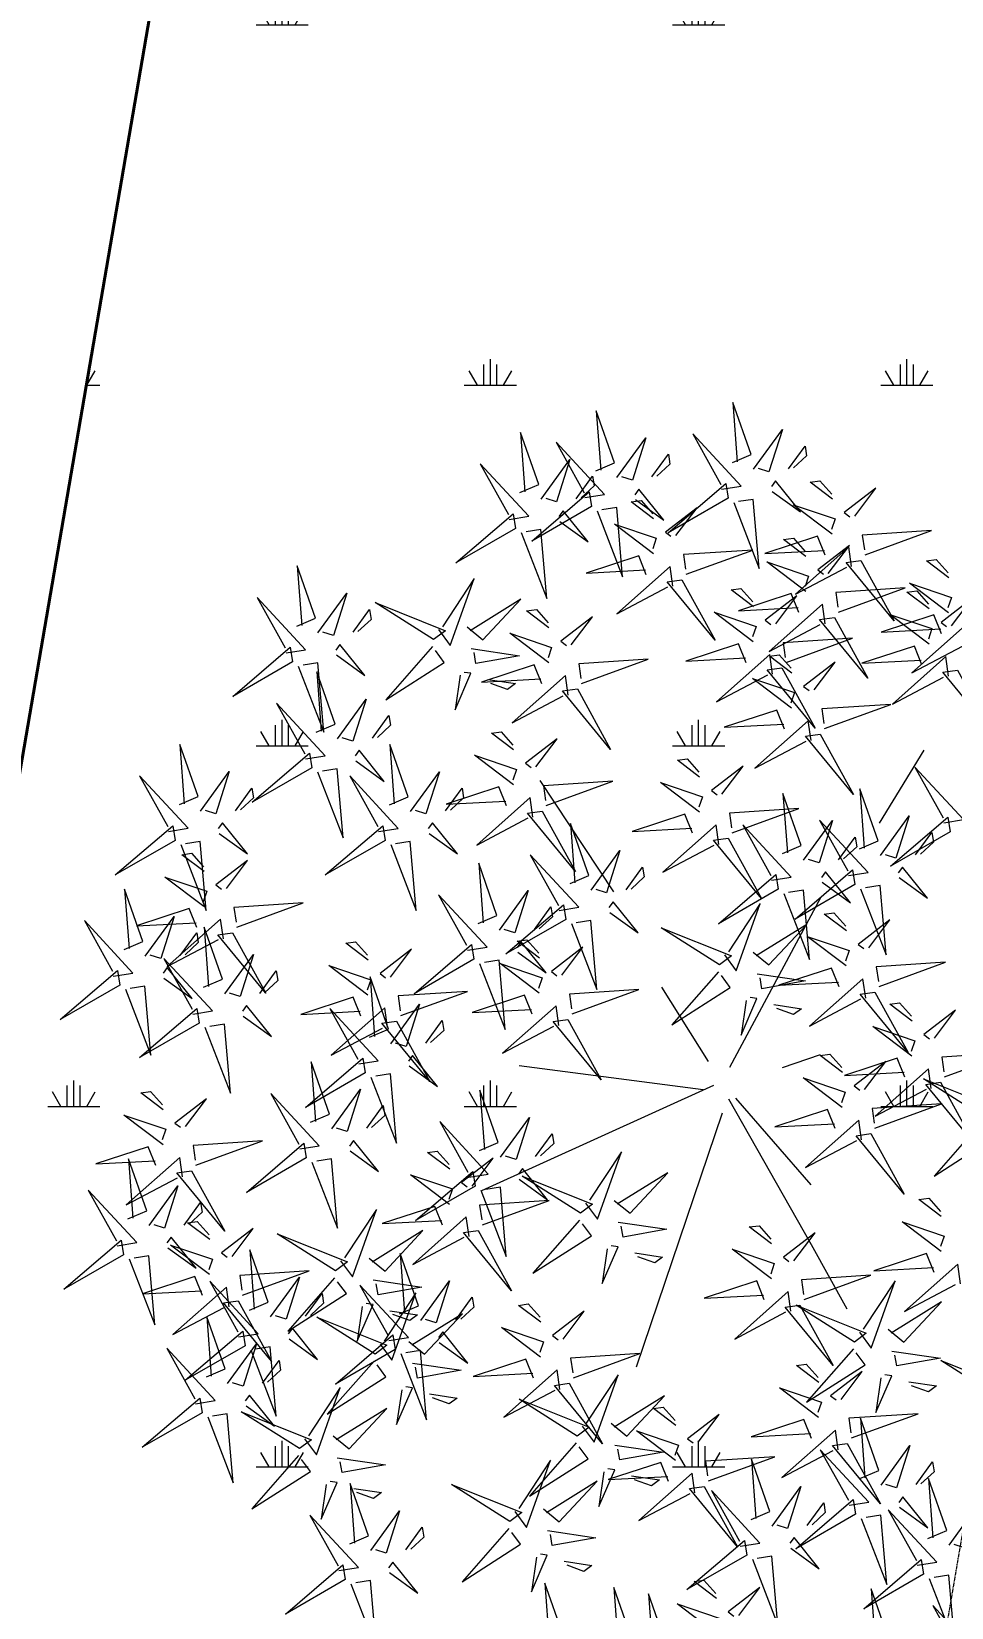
# Model space of a CAD drawing. Header units: millimetres. Extents: x 19543921 to 20171754, y -3528062 to -3222959.
# Drawn here: x 19580530 to 19581634, y -3296587 to -3294694 of the extents above; entities that cross this region are included whole.
import ezdxf

# ---------------------------------------------------------------- set-up
doc = ezdxf.new("R2010")
doc.units = ezdxf.units.MM
doc.header["$MEASUREMENT"] = 0
doc.header["$PDMODE"] = 35
doc.linetypes.add('CENTER2', pattern=[28.575, 19.05, -3.175, 3.175, -3.175])
doc.layers.get('Defpoints').update_dxf_attribs({"color": 169})
for name, color, linetype, lineweight in [('CENTER LINE', 40, 'CENTER2', 15), ('Dimension', 4, 'Continuous', 9), ('hach', 8, 'Continuous', 0), ('PLANTS', 3, 'Continuous', 13), ('site', 96, 'Continuous', 40)]:
    doc.layers.add(name, color=color, linetype=linetype, lineweight=lineweight)
doc.styles.add('ordinary', font='arial.ttf')
doc.dimstyles.new('Copy of outer dimension', dxfattribs={"dimtxt": 65, "dimasz": 35, "dimexe": 30, "dimexo": 150, "dimgap": 50, "dimtad": 1, "dimdec": 0, "dimrnd": 5, "dimzin": 12, "dimdsep": 46, "dimtxsty": 'ordinary', "dimblk1": 'OBLIQUE', "dimblk2": 'OBLIQUE', "dimsah": 1, "dimcen": 0.09, "dimclrd": 256, "dimclre": 256, "dimclrt": 256, "dimadec": 0, "dimazin": 3, "dimtfac": 1, "dimtdec": 0, "dimtix": 1, "dimtmove": 1, "dimatfit": 2, "dimldrblk": 'leaderarrow', "dimfxl": 30, "dimfxlon": 1, "dimtolj": 1, "dimtzin": 12, "dimlwd": -1, "dimarcsym": 0})

# ---------------------------------------------------------------- blocks, each defined once
blk = doc.blocks.new('_OBLIQUE')
at = {"color": 0, "linetype": 'ByBlock'}
blk.add_line((-0.5, -0.5), (0.5, 0.5), dxfattribs=at)
blk = doc.blocks.new('*D132')
at = {"layer": 'Defpoints', "color": 0, "linetype": 'Continuous', "ltscale": 1000, "transparency": 16777216}
for p in [(19581156.8, -3288962.8), (19581412.1, -3289006.6), (19579649.4, -3299272.9)]:
    blk.add_point(p, dxfattribs=at)
at = {"layer": 'Dimension', "ltscale": 1000, "transparency": 16777216}
blk.add_line((19579394, -3299229.1), (19581156.8, -3288962.8), dxfattribs=at)
at = {"layer": 'Dimension', "linetype": 'Continuous', "lineweight": -2, "ltscale": 1000, "transparency": 16777216}
for p, q in [((19581186.3, -3288967.8), (19581127.2, -3288957.7)), ((19579423.6, -3299234.2), (19579364.4, -3299224))]:
    blk.add_line(p, q, dxfattribs=at)
at = {"layer": 'Dimension', "linetype": 'Continuous', "ltscale": 1000, "transparency": 16777216, "xscale": 35, "yscale": 35, "zscale": 35}
for p, rotation in [((19581156.8, -3288962.8), 80.25719835706835), ((19579394, -3299229.1), 260.2571983570684)]:
    blk.add_blockref('_OBLIQUE', p, dxfattribs=dict(at, rotation=rotation))
at = {"layer": 'Dimension', "linetype": 'Continuous', "ltscale": 1000, "transparency": 16777216, "insert": (19580193.4, -3294081.8), "char_height": 65, "attachment_point": 5, "rotation": 80.2572, "style": 'ordinary'}
blk.add_mtext('\\A1;10415', dxfattribs=at)
blk = doc.blocks.new('leaderarrow')
at = {"linetype": 'Continuous'}
blk.add_line((0, 0), (-1, 0), dxfattribs=at)
at = {"linetype": 'Continuous', "const_width": 0.177}
blk.add_lwpolyline([(-0.5, 0.5), (0, 0), (-0.5, -0.5)], dxfattribs=at)
blk = doc.blocks.new('bamboo')
at = {"layer": 'PLANTS', "color": 32}
for p, q in [((43.5, 73), (278.2, 631.2)), ((-12.4, 39.5), (-247.1, 564.2)), ((-23.6, 61.9), (-370, 296.3)), ((390, 162.3), (546.4, 218.1)), ((32.3, 39.5), (390, 162.3)), ((43.5, 28.4), (300.5, 61.9)), ((-57.1, 6), (-247.1, -49.8)), ((-12.4, -16.3), (-113, -440.5)), ((77, -94.4), (121.7, -172.6)), ((-470.6, -139.1), (-761.2, -217.2)), ((-124.2, -652.6), (-157.7, -842.3))]:
    blk.add_line(p, q, dxfattribs=at)
at = {"layer": 'PLANTS'}
for points in [[(103.7, 1424.7), (54.4, 1572.3), (77.9, 1403.4), (103.7, 1424.7)], [(-387.8, 1356.5), (-437.1, 1504.1), (-413.6, 1335.2), (-387.8, 1356.5)], [(119.4, 1423.2), (261.4, 1496.7), (147.9, 1388.7), (126.6, 1414.5)], [(-372, 1355), (-230.1, 1428.5), (-343.6, 1320.5), (-364.9, 1346.4)], [(-160.7, 1284.9), (-160, 1444.8), (-116.9, 1294.1), (-149.7, 1287.2)], [(79.4, 1419.1), (107.8, 1384.6), (-52.4, 1368.4), (70.8, 1412)], [(-70.9, 1292.4), (-27.7, 1358.5), (-55.4, 1272.9), (-68.6, 1281.5)], [(57.7, 1357.7), (77.5, 1316.1), (-31.5, 1255.3), (64.8, 1349.1)], [(-412.1, 1350.9), (-383.7, 1316.4), (-543.9, 1300.2), (-420.7, 1343.8)], [(-415.1, 1179.2), (-464.4, 1326.8), (-440.9, 1157.9), (-415.1, 1179.2)], [(103.3, 1337.4), (92.8, 1227.4), (133.3, 1318.7), (110.4, 1328.8)], [(167.7, 1347.1), (246.3, 1339.5), (157.6, 1324.2), (159.1, 1340)], [(-433.8, 1289.5), (-414, 1248), (-523, 1187.1), (-426.7, 1280.9)], [(-169.3, 1271.7), (-323, 1296.4), (-162.4, 1238.9), (-169.3, 1271.7)], [(161.7, 1284.2), (155.7, 1221.3), (172.9, 1235.5), (168.8, 1275.6)], [(-740.7, 1205), (-598.8, 1278.5), (-712.2, 1170.5), (-733.6, 1196.4)], [(-561.9, 1157.8), (-603.1, 1137.1), (-666.2, 1244.8), (-570.4, 1150.5)], [(-500.1, 1137.3), (-534, 1108.2), (-553.5, 1268), (-507.4, 1145.8)], [(-399.4, 1177.7), (-257.4, 1251.3), (-370.9, 1143.2), (-392.2, 1169.1)], [(-388.2, 1269.3), (-398.7, 1159.2), (-358.2, 1250.5), (-381.1, 1260.6)], [(-323.8, 1278.9), (-245.2, 1271.3), (-333.9, 1256.1), (-332.4, 1271.8)], [(-175.7, 1247.6), (-131.9, 1256.8), (-191.9, 1107.3), (-173.4, 1236.6)], [(-92.2, 1230.9), (0.4, 1170.5), (-61.7, 1248.7), (-81.3, 1233.2)], [(-18, 1257.9), (35, 1223.4), (30.4, 1245.3), (-7, 1260.2)], [(303.5, 1094), (304.2, 1253.9), (347.3, 1103.2), (314.4, 1096.3)], [(-329.8, 1216), (-335.8, 1153.1), (-318.6, 1167.3), (-322.7, 1207.4)], [(535.5, 1235), (555.3, 1193.4), (446.4, 1132.5), (542.6, 1226.4)], [(-439.4, 1173.7), (-411, 1139.2), (-571.2, 1122.9), (-448, 1166.6)], [(-131.4, 1199.8), (-85.3, 1198.1), (-81.9, 1073.4), (-120.4, 1202.1)], [(-802.5, 1139.6), (-782.6, 1098), (-891.6, 1037.1), (-795.3, 1130.9)], [(-494, 1113.1), (-347.5, 1165.5), (-515.9, 1138.5), (-494, 1113.1)], [(-174.3, 1012.2), (-173.7, 1172.1), (-130.6, 1021.4), (-163.4, 1014.5)], [(393.3, 1101.5), (436.5, 1167.6), (408.8, 1082), (395.6, 1090.6)], [(658.4, 1139.6), (678.2, 1098), (569.2, 1037.1), (665.5, 1130.9)], [(-773.2, 987.3), (-807.1, 958.2), (-826.6, 1118), (-780.4, 995.8)], [(-756.8, 1119.3), (-767.3, 1009.2), (-726.8, 1100.5), (-749.7, 1110.6)], [(-692.4, 1128.9), (-613.8, 1121.3), (-702.5, 1106.1), (-701, 1121.8)], [(-581.3, 1111.7), (-691.5, 1120), (-599.4, 1081.4), (-589.8, 1104.4)], [(-461.1, 1112.3), (-441.3, 1070.7), (-550.3, 1009.8), (-454, 1103.7)], [(-155.7, 961.1), (-205, 1108.7), (-181.5, 939.8), (-155.7, 961.1)], [(294.9, 1080.8), (141.2, 1105.5), (301.8, 1048), (294.9, 1080.8)], [(-495.2, 1097.3), (-418.8, 957), (-529.1, 1068.2), (-503.7, 1090.1)], [(-415.5, 1092), (-426, 981.9), (-385.5, 1073.2), (-408.4, 1083.4)], [(-365.5, 930.4), (-364.8, 1090.2), (-321.7, 939.6), (-354.5, 932.7)], [(-351.1, 1101.6), (-272.5, 1094), (-361.2, 1078.8), (-359.7, 1094.5)], [(-84.5, 1019.7), (-41.3, 1085.8), (-69, 1000.1), (-82.2, 1008.8)], [(446.2, 1067), (499.2, 1032.5), (494.6, 1054.4), (457.2, 1069.3)], [(726.6, 1098.6), (746.5, 1057), (637.5, 996.2), (733.8, 1090)], [(-698.4, 1066), (-704.4, 1003.1), (-687.2, 1017.3), (-691.3, 1057.4)], [(-633.3, 1052.3), (-696.3, 1057), (-681.8, 1040.1), (-641.8, 1045)], [(-570.3, 1047.5), (-576.3, 968.8), (-593.4, 1057.2), (-577.6, 1056)], [(-357.1, 1038.7), (-363.1, 975.8), (-345.9, 990), (-350, 1030.1)], [(-140, 959.5), (2, 1033.1), (-111.5, 925), (-132.8, 950.9)], [(288.5, 1056.7), (332.3, 1065.9), (272.3, 916.4), (290.8, 1045.7)], [(372, 1040), (464.6, 979.6), (402.5, 1057.8), (382.9, 1042.3)], [(-183, 999), (-336.7, 1023.7), (-176.1, 966.2), (-183, 999)], [(-275.7, 937.9), (-232.5, 1004), (-260.1, 918.3), (-273.4, 927)], [(289.9, 848.6), (290.5, 1008.4), (333.6, 857.8), (300.8, 850.9)], [(332.8, 1008.9), (378.9, 1007.2), (382.3, 882.5), (343.8, 1011.2)], [(-854.3, 961.7), (-964.6, 970), (-872.5, 931.4), (-862.8, 954.4)], [(-189.3, 974.8), (-145.6, 984), (-205.5, 834.6), (-187, 963.9)], [(-105.9, 958.2), (-13.2, 897.8), (-75.4, 976), (-94.9, 960.5)], [(-31.6, 985.2), (21.3, 950.7), (16.7, 972.5), (-20.7, 987.5)], [(811.3, 961.7), (701, 970), (793.1, 931.4), (802.8, 954.4)], [(-768.3, 947.3), (-691.9, 807), (-802.2, 918.2), (-776.8, 940.1)], [(-374.1, 917.2), (-527.8, 941.9), (-367.2, 884.4), (-374.1, 917.2)], [(-180, 955.5), (-151.6, 921), (-311.8, 904.8), (-188.6, 948.4)], [(-145, 927.1), (-99, 925.4), (-95.6, 800.6), (-134.1, 929.4)], [(745.4, 783.8), (696, 931.4), (719.6, 762.5), (745.4, 783.8)], [(-843.4, 897.5), (-849.4, 818.8), (-866.4, 907.2), (-850.7, 906)], [(-592.6, 770.2), (-641.9, 917.8), (-618.4, 748.9), (-592.6, 770.2)], [(-380.5, 893), (-336.7, 902.2), (-396.6, 752.7), (-378.2, 882.1)], [(-297, 876.4), (-204.4, 816), (-266.5, 894.2), (-286.1, 878.7)], [(-201.7, 894.1), (-181.9, 852.5), (-290.9, 791.6), (-194.6, 885.5)], [(-222.7, 903.4), (-169.8, 868.9), (-174.4, 890.7), (-211.8, 905.7)], [(120.7, 803.3), (79.5, 782.6), (16.5, 890.3), (112.2, 796)], [(182.5, 782.8), (148.6, 753.6), (129.1, 913.5), (175.2, 791.2)], [(379.6, 856.1), (422.9, 922.2), (395.2, 836.5), (381.9, 845.1)], [(759.2, 902.3), (696.2, 907), (710.8, 890.1), (750.8, 895)], [(822.2, 897.5), (816.2, 818.8), (799.2, 907.2), (815, 906)], [(-156.1, 873.8), (-166.6, 763.7), (-126.1, 855), (-149, 865.2)], [(-91.7, 883.5), (-13.1, 875.8), (-101.8, 860.6), (-100.3, 876.4)], [(281.2, 835.4), (127.5, 860.1), (288.1, 802.6), (281.2, 835.4)], [(503, 776), (461.8, 755.3), (398.7, 863), (494.5, 768.7)], [(564.8, 755.5), (530.9, 726.4), (511.4, 886.2), (557.5, 764)], [(761.1, 782.3), (903, 855.8), (789.6, 747.8), (768.2, 773.7)], [(-576.8, 768.6), (-434.9, 842.2), (-548.4, 734.1), (-569.7, 760)], [(-336.2, 845.3), (-290.1, 843.6), (-286.7, 718.8), (-325.2, 847.6)], [(-97.7, 820.6), (-103.7, 757.7), (-86.5, 771.9), (-90.6, 811.9)], [(274.9, 811.2), (318.6, 820.4), (258.7, 670.9), (277.2, 800.3)], [(432.6, 821.6), (485.5, 787.1), (480.9, 808.9), (443.5, 823.9)], [(-199.8, 660.1), (-233.7, 630.9), (-253.2, 790.8), (-207, 668.5)], [(188.6, 758.6), (335.2, 810.9), (166.8, 784), (188.6, 758.6)], [(358.3, 794.5), (451, 734.2), (388.8, 812.4), (369.3, 796.8)], [(570.9, 731.3), (717.4, 783.7), (549, 756.7), (570.9, 731.3)], [(-959.1, 700.5), (-817.2, 774), (-930.7, 666), (-952, 691.8)], [(-616.9, 764.6), (-588.5, 730.1), (-748.7, 713.9), (-625.5, 757.5)], [(-261.6, 680.5), (-302.7, 659.9), (-365.8, 767.6), (-270, 673.2)], [(101.4, 757.2), (-8.9, 765.5), (83.2, 726.9), (92.9, 749.9)], [(319.2, 763.5), (365.2, 761.8), (368.6, 637), (330.1, 765.8)], [(721.1, 778.2), (749.5, 743.7), (589.3, 727.5), (712.5, 771.1)], [(1095.3, 757.7), (1115.1, 716.2), (1006.1, 655.3), (1102.4, 749.1)], [(-264.9, 565.6), (-314.3, 713.2), (-290.7, 544.3), (-264.9, 565.6)], [(187.4, 742.8), (263.8, 602.4), (153.5, 713.7), (178.9, 735.5)], [(483.6, 729.9), (373.4, 738.2), (465.5, 699.6), (475.2, 722.6)], [(569.7, 715.5), (646.1, 575.2), (535.8, 686.4), (561.2, 708.3)], [(699.3, 716.8), (719.2, 675.2), (610.2, 614.4), (706.4, 708.2)], [(-638.6, 703.2), (-618.8, 661.6), (-727.8, 600.7), (-631.5, 694.6)], [(-593, 682.9), (-603.5, 572.8), (-563, 664.1), (-585.9, 674.3)], [(-528.6, 692.6), (-450, 684.9), (-538.7, 669.7), (-537.2, 685.5)], [(-193.7, 635.8), (-47.1, 688.2), (-215.5, 661.2), (-193.7, 635.8)], [(49.3, 697.7), (-13.7, 702.5), (0.8, 685.5), (40.8, 690.4)], [(112.3, 693), (106.3, 614.2), (89.3, 702.6), (105, 701.5)], [(745, 696.6), (734.5, 586.5), (774.9, 677.8), (752.1, 687.9)], [(809.4, 706.2), (888, 698.6), (799.3, 683.4), (800.8, 699.1)], [(868.3, 552), (818.9, 699.6), (842.4, 530.7), (868.3, 552)], [(1073.1, 552), (1023.7, 699.6), (1047.2, 530.7), (1073.1, 552)], [(-280.9, 634.5), (-391.2, 642.7), (-299.1, 604.1), (-289.4, 627.2)], [(431.6, 670.5), (368.6, 675.2), (383.1, 658.2), (423.1, 663.2)], [(494.6, 665.7), (488.6, 587), (471.6, 675.4), (487.3, 674.2)], [(803.4, 643.3), (797.4, 580.4), (814.6, 594.6), (810.5, 634.7)], [(1267.2, 641.9), (1295.6, 607.4), (1135.4, 591.1), (1258.6, 634.8)], [(-910.8, 624.4), (-832.2, 616.8), (-921, 601.5), (-919.5, 617.3)], [(-534.6, 629.7), (-540.6, 566.8), (-523.4, 581), (-527.5, 621)], [(-249.2, 564.1), (-107.3, 637.7), (-220.7, 529.6), (-242.1, 555.5)], [(-194.9, 620.1), (-118.4, 479.7), (-228.8, 591), (-203.4, 612.8)], [(-37.8, 466.8), (-37.2, 626.6), (5.9, 476), (-26.9, 469.1)], [(884, 550.5), (1025.9, 624), (912.4, 516), (891.1, 541.8)], [(1088.8, 550.5), (1230.7, 624), (1117.2, 516), (1095.9, 541.8)], [(-333, 575), (-396, 579.7), (-381.4, 562.8), (-341.5, 567.7)], [(-270, 570.3), (-276, 491.5), (-293, 579.9), (-277.2, 578.7)], [(680.5, 489.6), (639.3, 469), (576.2, 576.7), (672, 482.3)], [(742.3, 469.2), (708.4, 440), (688.9, 599.9), (735, 477.6)], [(-712.1, 448.7), (-753.3, 428.1), (-816.4, 535.7), (-720.6, 441.4)], [(-289.2, 560), (-260.8, 525.6), (-421, 509.3), (-297.8, 552.9)], [(52, 474.3), (95.2, 540.4), (67.5, 454.7), (54.3, 463.3)], [(843.9, 546.4), (872.4, 511.9), (712.1, 495.7), (835.3, 539.3)], [(1048.7, 546.4), (1077.2, 511.9), (916.9, 495.7), (1040.1, 539.3)], [(-200.9, 488), (-122.3, 480.4), (-211, 465.2), (-209.5, 480.9)], [(-46.5, 453.6), (-200.1, 478.3), (-39.6, 420.8), (-46.5, 453.6)], [(748.4, 444.9), (894.9, 497.3), (726.5, 470.3), (748.4, 444.9)], [(822.2, 485), (842, 443.4), (733.1, 382.6), (829.3, 476.4)], [(867.9, 464.7), (857.4, 354.7), (897.8, 446), (875, 456.1)], [(932.3, 474.4), (1010.9, 466.8), (922.2, 451.6), (923.7, 467.3)], [(1027, 485), (1046.8, 443.4), (937.9, 382.6), (1034.1, 476.4)], [(1072.7, 464.7), (1062.1, 354.7), (1102.6, 446), (1079.8, 456.1)], [(-52.8, 429.4), (-9, 438.6), (-69, 289.1), (-50.5, 418.5)], [(30.7, 412.7), (123.3, 352.4), (61.2, 430.6), (41.6, 415)], [(104.9, 439.8), (157.9, 405.3), (153.3, 427.1), (115.9, 442.1)], [(455.6, 305.5), (421.7, 276.4), (402.2, 436.3), (448.3, 314)], [(661.1, 443.6), (550.9, 451.8), (643, 413.2), (652.6, 436.3)], [(617.5, 275.9), (618.2, 435.7), (661.3, 285.1), (628.5, 278.2)], [(747.2, 429.2), (823.6, 288.8), (713.3, 400), (738.7, 421.9)], [(-731.5, 402.7), (-841.7, 410.9), (-749.6, 372.3), (-739.9, 395.4)], [(-206.9, 425.1), (-212.9, 362.2), (-195.7, 376.4), (-199.8, 416.5)], [(393.8, 326), (352.6, 305.3), (289.5, 413), (385.3, 318.7)], [(926.3, 411.5), (920.3, 348.6), (937.5, 362.8), (933.4, 402.9)], [(-8.5, 381.7), (37.5, 380), (40.9, 255.2), (2.4, 384)], [(609.1, 384.1), (546.1, 388.8), (560.6, 371.9), (600.6, 376.8)], [(672.1, 379.4), (666.1, 300.6), (649, 389), (664.8, 387.8)], [(-783.5, 343.2), (-846.5, 347.9), (-832, 331), (-792, 335.9)], [(-720.5, 338.5), (-726.5, 259.7), (-743.5, 348.1), (-727.8, 346.9)], [(-606.2, 183.8), (-655.6, 331.4), (-632, 162.5), (-606.2, 183.8)], [(461.7, 281.3), (608.2, 333.7), (439.8, 306.7), (461.7, 281.3)], [(707.3, 283.4), (750.5, 349.5), (722.8, 263.8), (709.6, 272.4)], [(-363.6, 169.2), (-397.5, 140), (-417, 299.9), (-370.9, 177.6)], [(374.4, 279.9), (264.1, 288.2), (356.3, 249.6), (365.9, 272.6)], [(608.9, 262.7), (455.2, 287.4), (615.8, 229.9), (608.9, 262.7)], [(-590.5, 182.3), (-448.6, 255.9), (-562, 147.8), (-583.4, 173.7)], [(-425.4, 189.6), (-466.6, 169), (-529.7, 276.7), (-433.9, 182.4)], [(460.4, 265.6), (536.9, 125.2), (426.5, 236.4), (452, 258.3)], [(760.2, 248.9), (813.2, 214.4), (808.6, 236.2), (771.2, 251.2)], [(322.4, 220.5), (259.3, 225.2), (273.9, 208.3), (313.9, 213.2)], [(385.4, 215.7), (379.4, 137), (362.3, 225.4), (378.1, 224.2)], [(602.5, 238.5), (646.3, 247.7), (586.3, 98.2), (604.8, 227.6)], [(686, 221.8), (778.6, 161.5), (716.5, 239.7), (696.9, 224.1)], [(-630.5, 178.2), (-602.1, 143.7), (-762.3, 127.5), (-639.2, 171.1)], [(-357.5, 145), (-210.9, 197.3), (-379.3, 170.3), (-357.5, 145)], [(646.8, 190.8), (692.9, 189.1), (696.3, 64.3), (657.8, 193.1)], [(-444.7, 143.6), (-555, 151.8), (-462.9, 113.3), (-453.2, 136.3)], [(936.5, 139.9), (782.9, 164.7), (943.4, 107.2), (936.5, 139.9)], [(-510.6, -20.7), (-560, 126.9), (-536.5, -42), (-510.6, -20.7)], [(639.5, 26), (598.3, 5.3), (535.3, 113), (631, 18.7)], [(701.3, 5.5), (667.4, -23.6), (647.9, 136.3), (694, 14)], [(-606.6, 96.6), (-617.1, -13.5), (-576.7, 77.8), (-599.5, 88)], [(-496.8, 84.1), (-559.8, 88.8), (-545.3, 71.9), (-505.3, 76.8)], [(-542.2, 106.2), (-463.6, 98.6), (-552.3, 83.4), (-550.8, 99.1)], [(-548.2, 43.3), (-554.2, -19.6), (-537, -5.4), (-541.1, 34.7)], [(-494.9, -22.2), (-353, 51.3), (-466.5, -56.7), (-487.8, -30.9)], [(319, -89.9), (285.1, -119.1), (265.6, 40.8), (311.8, -81.4)], [(257.2, -69.4), (216.1, -90.1), (153, 17.6), (248.8, -76.7)], [(-535, -26.3), (-506.5, -60.8), (-666.8, -77), (-543.6, -33.4)], [(-174.3, -160.5), (-173.7, -0.6), (-130.6, -151.3), (-163.4, -158.2)], [(620.2, -20.1), (509.9, -11.8), (602, -50.4), (611.7, -27.3)], [(325.1, -114.1), (471.7, -61.8), (303.3, -88.7), (325.1, -114.1)], [(-556.7, -87.7), (-536.9, -129.3), (-645.8, -190.1), (-549.6, -96.3)], [(-446.7, -98.3), (-368, -105.9), (-456.8, -121.2), (-455.3, -105.4)], [(-84.5, -153), (-41.3, -86.9), (-69, -172.5), (-82.2, -163.9)], [(568.1, -79.5), (505.1, -74.8), (519.6, -91.7), (559.6, -86.8)], [(-712.5, -168.7), (-565.9, -116.3), (-734.3, -143.3), (-712.5, -168.7)], [(-511, -108), (-521.6, -218), (-481.1, -126.7), (-503.9, -116.6)], [(237.9, -115.5), (127.6, -107.2), (219.7, -145.8), (229.4, -122.8)], [(323.9, -129.9), (400.4, -270.3), (290, -159), (315.4, -137.2)], [(494.6, -296.8), (495.3, -137), (538.4, -287.6), (505.6, -294.5)], [(-452.7, -161.2), (-458.7, -224.1), (-441.4, -209.9), (-445.5, -169.8)], [(185.8, -175), (122.8, -170.2), (137.4, -187.2), (177.4, -182.3)], [(298.2, -260.3), (257, -281), (193.9, -173.3), (289.7, -267.6)], [(248.8, -179.7), (242.8, -258.4), (225.8, -170), (241.6, -171.2)], [(360, -280.8), (326.1, -310), (306.6, -150.1), (352.7, -272.3)], [(-189.3, -197.8), (-145.6, -188.6), (-205.5, -338.1), (-187, -208.8)], [(-105.9, -214.5), (-13.2, -274.9), (-75.4, -196.7), (-94.9, -212.2)], [(-31.6, -187.5), (21.3, -222), (16.7, -200.1), (-20.7, -185.2)], [(114.3, -335.4), (80.4, -364.5), (60.9, -204.6), (107, -326.9)], [(-363.6, -376.3), (-397.5, -405.4), (-417, -245.5), (-370.9, -367.8)], [(-196.6, -388.9), (-246, -241.3), (-222.5, -410.2), (-196.6, -388.9)], [(-145, -245.6), (-99, -247.3), (-95.6, -372), (-134.1, -243.3)], [(52.5, -314.9), (11.3, -335.6), (-51.8, -227.9), (44, -322.2)], [(-425.4, -355.8), (-466.6, -376.5), (-529.7, -268.8), (-433.9, -363.1)], [(366.1, -305), (512.7, -252.7), (344.3, -279.6), (366.1, -305)], [(-180.9, -390.4), (-39, -316.9), (-152.5, -424.9), (-173.8, -399)], [(120.3, -359.6), (266.9, -307.2), (98.5, -334.2), (120.3, -359.6)], [(278.8, -306.4), (168.6, -298.1), (260.7, -336.7), (270.4, -313.7)], [(486, -310), (332.3, -285.3), (492.9, -342.8), (486, -310)], [(-357.5, -400.5), (-210.9, -348.1), (-379.3, -375.1), (-357.5, -400.5)], [(33.1, -361), (-77.2, -352.7), (14.9, -391.3), (24.6, -368.2)], [(-73.8, -511.6), (-123.1, -364), (-99.6, -532.9), (-73.8, -511.6)], [(119.1, -375.3), (195.6, -515.7), (85.2, -404.5), (110.7, -382.6)], [(226.8, -365.9), (163.8, -361.1), (178.3, -378.1), (218.3, -373.2)], [(-444.7, -401.9), (-555, -393.6), (-462.9, -432.2), (-453.2, -409.1)], [(-221, -394.5), (-192.5, -429), (-352.8, -445.2), (-229.6, -401.6)], [(-19, -420.4), (-82, -415.7), (-67.4, -432.6), (-27.4, -427.7)], [(44, -425.1), (38, -503.9), (21, -415.5), (36.8, -416.7)], [(-58, -513.1), (83.9, -439.6), (-29.6, -547.6), (-50.9, -521.7)], [(-132.6, -466.5), (-54, -474.1), (-142.8, -489.3), (-141.3, -473.6)], [(-138.6, -529.4), (-144.7, -592.3), (-127.4, -578.1), (-131.5, -538)], [(-74.2, -598.9), (-84.7, -708.9), (-44.2, -617.6), (-67, -607.5)], [(-9.8, -589.2), (68.8, -596.8), (-19.9, -612), (-18.4, -596.3)], [(-15.8, -652.1), (-21.8, -715), (-4.6, -700.8), (-8.7, -660.7)]]:
    blk.add_lwpolyline(points, dxfattribs=at)
at = {"layer": 'PLANTS', "color": 78}
for points in [[(-756.4, 1206.5), (-805.8, 1354.1), (-782.2, 1185.2), (-756.4, 1206.5)], [(-780.7, 1200.9), (-752.3, 1166.4), (-912.5, 1150.2), (-789.3, 1193.8)], [(-835, 1007.8), (-876.2, 987.1), (-939.2, 1094.8), (-843.4, 1000.5)], [(-767.1, 963.1), (-620.5, 1015.5), (-788.9, 988.5), (-767.1, 963.1)], [(-1166, 756.5), (-1215.3, 904.1), (-1191.8, 735.2), (-1166, 756.5)], [(-906.4, 902.3), (-969.4, 907), (-954.8, 890.1), (-914.9, 895)], [(-1150.2, 755), (-1008.3, 828.6), (-1121.8, 720.5), (-1143.1, 746.4)], [(-974.8, 702), (-1024.2, 849.6), (-1000.7, 680.7), (-974.8, 702)], [(-1190.3, 750.9), (-1161.9, 716.5), (-1322.1, 700.2), (-1198.9, 743.8)], [(-1212, 689.6), (-1192.2, 648), (-1301.2, 587.1), (-1204.9, 680.9)], [(-999.2, 696.4), (-970.7, 661.9), (-1131, 645.7), (-1007.8, 689.3)], [(-1102, 678.9), (-1023.4, 671.3), (-1112.1, 656.1), (-1110.6, 671.8)], [(-619.9, 538.4), (-669.2, 686), (-645.7, 517), (-619.9, 538.4)], [(-1166.4, 669.3), (-1176.9, 559.2), (-1136.4, 650.5), (-1159.3, 660.7)], [(-1059.9, 523.7), (-1093.8, 494.6), (-1113.3, 654.4), (-1067.1, 532.2)], [(-1121.7, 544.2), (-1162.9, 523.5), (-1225.9, 631.2), (-1130.2, 536.9)], [(-1108, 616), (-1114, 553.1), (-1096.8, 567.3), (-1100.9, 607.4)], [(-1020.9, 635), (-1001.1, 593.4), (-1110, 532.6), (-1013.8, 626.4)], [(-975.2, 614.7), (-985.8, 504.7), (-945.3, 596), (-968.1, 606.1)], [(-604.1, 536.8), (-462.2, 610.4), (-575.7, 502.3), (-597, 528.2)], [(-1288.8, 429.3), (-1338.2, 576.9), (-1314.7, 408), (-1288.8, 429.3)], [(-1053.8, 499.5), (-907.2, 551.9), (-1075.6, 524.9), (-1053.8, 499.5)], [(-916.9, 561.5), (-922.9, 498.6), (-905.6, 512.8), (-909.7, 552.9)], [(-650.3, 428.2), (-684.2, 399.1), (-703.7, 559), (-657.6, 436.7)], [(-1273.1, 427.7), (-1131.2, 501.3), (-1244.7, 393.3), (-1266, 419.1)], [(-1141, 498.1), (-1251.3, 506.4), (-1159.2, 467.8), (-1149.5, 490.8)], [(-644.2, 532.8), (-615.8, 498.3), (-776, 482), (-652.8, 525.7)], [(-311, 498.7), (-291.1, 457.1), (-400.1, 396.2), (-303.9, 490)], [(-1055, 483.7), (-978.6, 343.4), (-1088.9, 454.6), (-1063.5, 476.4)], [(-665.9, 471.4), (-646.1, 429.8), (-755.1, 368.9), (-658.8, 462.8)], [(-265.3, 478.4), (-275.8, 368.3), (-235.4, 459.6), (-258.2, 469.8)], [(-1193.1, 438.6), (-1256.1, 443.4), (-1241.5, 426.4), (-1201.6, 431.4)], [(-1130.1, 433.9), (-1136.1, 355.2), (-1153.1, 443.6), (-1137.4, 442.4)], [(-644.2, 404), (-497.6, 456.4), (-666, 429.4), (-644.2, 404)], [(-620.3, 451.1), (-630.8, 341), (-590.3, 432.3), (-613.2, 442.5)], [(-555.9, 460.7), (-477.3, 453.1), (-566, 437.9), (-564.5, 453.6)], [(-1313.2, 423.7), (-1284.7, 389.2), (-1445, 373), (-1321.8, 416.6)], [(-561.9, 397.8), (-567.9, 334.9), (-550.7, 349.1), (-554.8, 389.2)], [(-1334.9, 362.3), (-1315.1, 320.7), (-1424, 259.8), (-1327.8, 353.7)], [(-645.4, 388.3), (-569, 247.9), (-679.3, 359.1), (-653.9, 381)], [(-1289.2, 342), (-1299.8, 231.9), (-1259.3, 323.3), (-1282.1, 333.4)], [(-1224.9, 351.7), (-1146.2, 344), (-1235, 328.8), (-1233.5, 344.6)], [(-1230.9, 288.8), (-1236.9, 225.9), (-1219.6, 240.1), (-1223.8, 280.1)], [(-1166, 102), (-1215.3, 249.6), (-1191.8, 80.7), (-1166, 102)], [(-933.9, 115.6), (-983.2, 263.3), (-959.7, 94.3), (-933.9, 115.6)], [(-918.2, 114.1), (-776.2, 187.7), (-889.7, 79.6), (-911, 105.5)], [(-1150.2, 100.5), (-1008.3, 174), (-1121.8, 66), (-1143.1, 91.9)], [(-958.2, 110.1), (-929.8, 75.6), (-1090, 59.3), (-966.8, 103)], [(-652.3, 116.9), (-632.5, 75.3), (-741.4, 14.4), (-645.2, 108.2)], [(-358.7, 129.2), (-282.3, -11.2), (-392.6, 100.1), (-367.2, 121.9)], [(-1357.1, -48), (-1406.5, 99.6), (-1382.9, -69.3), (-1357.1, -48)], [(-1190.3, 96.4), (-1161.9, 61.9), (-1322.1, 45.7), (-1198.9, 89.3)], [(-433.8, 79.4), (-439.8, 0.6), (-456.8, 89), (-441.1, 87.9)], [(-979.9, 48.7), (-960.1, 7.1), (-1069.1, -53.8), (-972.8, 40.1)], [(-869.9, 38), (-791.3, 30.4), (-880, 15.2), (-878.5, 30.9)], [(-1341.4, -49.5), (-1199.5, 24), (-1312.9, -84), (-1334.3, -58.1)], [(-1212, 35.1), (-1192.2, -6.5), (-1301.2, -67.4), (-1204.9, 26.4)], [(-1166.4, 14.8), (-1176.9, -95.3), (-1136.4, -4), (-1159.3, 6.1)], [(-1102, 24.4), (-1023.4, 16.8), (-1112.1, 1.6), (-1110.6, 17.3)], [(-934.3, 28.4), (-944.8, -81.7), (-904.3, 9.6), (-927.2, 19.8)], [(-875.9, -24.9), (-881.9, -87.8), (-864.7, -73.6), (-868.8, -33.5)], [(-718.6, -144.5), (-752.5, -173.6), (-772, -13.7), (-725.8, -136)], [(-1381.4, -53.6), (-1353, -88.1), (-1513.2, -104.3), (-1390.1, -60.7)], [(-1108, -38.5), (-1114, -101.4), (-1096.8, -87.2), (-1100.9, -47.1)], [(-780.4, -124), (-821.5, -144.7), (-884.6, -37), (-788.8, -131.3)], [(-1403.2, -114.9), (-1383.3, -156.5), (-1492.3, -217.4), (-1396.1, -123.6)], [(-1357.5, -135.2), (-1368, -245.3), (-1327.6, -154), (-1350.4, -143.9)], [(-1293.1, -125.6), (-1214.5, -133.2), (-1303.2, -148.4), (-1301.7, -132.7)], [(-1143.7, -283.2), (-1143, -123.3), (-1099.9, -274), (-1132.7, -280.9)], [(-799.7, -170.1), (-910, -161.8), (-817.9, -200.4), (-808.2, -177.3)], [(-183, -173.7), (-336.7, -149), (-176.1, -206.5), (-183, -173.7)], [(-1299.1, -188.5), (-1305.1, -251.4), (-1287.9, -237.2), (-1292, -197.1)], [(-1053.9, -275.7), (-1010.7, -209.6), (-1038.4, -295.3), (-1051.6, -286.6)], [(-713.7, -184.4), (-637.3, -324.8), (-747.6, -213.6), (-722.2, -191.7)], [(-851.8, -229.5), (-914.8, -224.8), (-900.2, -241.7), (-860.3, -236.8)], [(-788.8, -234.2), (-794.8, -313), (-811.8, -224.6), (-796, -225.8)], [(-1152.3, -296.4), (-1306, -271.7), (-1145.4, -329.2), (-1152.3, -296.4)], [(-841.4, -403.5), (-875.3, -432.7), (-894.8, -272.8), (-848.7, -395.1)], [(-1158.7, -320.6), (-1114.9, -311.4), (-1174.8, -460.8), (-1156.4, -331.5)], [(-1075.2, -337.2), (-982.6, -397.6), (-1044.7, -319.4), (-1064.3, -334.9)], [(-903.2, -383.1), (-944.4, -403.7), (-1007.5, -296), (-911.7, -390.3)], [(-1000.9, -310.2), (-948, -344.7), (-952.6, -322.9), (-990, -307.9)], [(364.9, -320.8), (441.3, -461.2), (331, -349.9), (356.4, -328.1)], [(-1114.4, -368.3), (-1068.3, -370), (-1064.9, -494.8), (-1103.4, -366)], [(-835.4, -427.8), (-688.8, -375.4), (-857.2, -402.4), (-835.4, -427.8)], [(289.8, -370.6), (283.8, -449.3), (266.8, -360.9), (282.5, -362.1)], [(-922.6, -429.1), (-1032.9, -420.9), (-940.7, -459.5), (-931.1, -436.4)], [(-358.7, -416.2), (-282.3, -556.6), (-392.6, -445.4), (-367.2, -423.5)], [(-1179.6, -607.1), (-1229, -459.4), (-1205.5, -628.4), (-1179.6, -607.1)], [(-836.6, -443.5), (-760.1, -583.9), (-870.5, -472.6), (-845, -450.8)], [(-496.8, -461.3), (-559.8, -456.6), (-545.3, -473.5), (-505.3, -468.6)], [(-433.8, -466), (-439.8, -544.8), (-456.8, -456.4), (-441.1, -457.6)], [(-242.7, -455.8), (-222.9, -497.4), (-331.8, -558.3), (-235.6, -464.5)], [(-974.6, -488.6), (-1037.7, -483.9), (-1023.1, -500.8), (-983.1, -495.9)], [(-911.6, -493.3), (-917.6, -572.1), (-934.7, -483.7), (-918.9, -484.8)], [(-197, -476.1), (-207.5, -586.2), (-167.1, -494.9), (-189.9, -484.8)], [(-98.1, -517.2), (-69.7, -551.7), (-229.9, -567.9), (-106.7, -524.3)], [(-1163.9, -608.6), (-1022, -535), (-1135.5, -643.1), (-1156.8, -617.2)], [(-363.6, -689.9), (-397.5, -719), (-417, -559.2), (-370.9, -681.4)], [(-425.4, -669.4), (-466.6, -690.1), (-529.7, -582.4), (-433.9, -676.7)], [(-119.8, -578.6), (-100, -620.2), (-209, -681), (-112.7, -587.2)], [(8.2, -743.4), (-41.2, -595.8), (-17.7, -764.7), (8.2, -743.4)], [(-1204, -612.6), (-1175.5, -647.1), (-1335.8, -663.4), (-1212.6, -619.7)], [(-1084.1, -757), (-1133.4, -609.4), (-1109.9, -778.4), (-1084.1, -757)], [(-889.6, -724), (-930.8, -744.6), (-993.8, -636.9), (-898.1, -731.2)], [(-827.8, -744.4), (-861.7, -773.6), (-881.2, -613.7), (-835.1, -736)], [(-589.2, -724), (-630.4, -744.6), (-693.5, -636.9), (-597.7, -731.2)], [(-527.4, -744.4), (-561.3, -773.6), (-580.8, -613.7), (-534.7, -736)], [(-1225.7, -674), (-1205.9, -715.6), (-1314.8, -776.5), (-1218.6, -682.6)], [(-357.5, -714.1), (-210.9, -661.7), (-379.3, -688.7), (-357.5, -714.1)], [(-1180, -694.3), (-1190.5, -804.4), (-1150.1, -713.1), (-1172.9, -702.9)], [(-1115.6, -684.7), (-1037, -692.3), (-1125.7, -707.5), (-1124.2, -691.8)], [(-1068.3, -758.6), (-926.4, -685), (-1039.9, -793.1), (-1061.2, -767.2)], [(-444.7, -715.5), (-555, -707.2), (-462.9, -745.8), (-453.2, -722.8)], [(-821.7, -768.6), (-675.1, -716.3), (-843.5, -743.3), (-821.7, -768.6)], [(-521.3, -768.6), (-374.8, -716.3), (-543.2, -743.3), (-521.3, -768.6)], [(-358.7, -729.9), (-282.3, -870.2), (-392.6, -759), (-367.2, -737.1)], [(-1108.4, -762.6), (-1079.9, -797.1), (-1240.2, -813.4), (-1117, -769.7)], [(-1121.6, -747.6), (-1127.7, -810.5), (-1110.4, -796.3), (-1114.5, -756.2)], [(-908.9, -770), (-1019.2, -761.8), (-927.1, -800.3), (-917.4, -777.3)], [(-608.6, -770), (-718.8, -761.8), (-626.7, -800.3), (-617.1, -777.3)], [(-513.8, -908.1), (-547.7, -937.2), (-567.2, -777.3), (-521, -899.6)], [(-496.8, -774.9), (-559.8, -770.2), (-545.3, -787.1), (-505.3, -782.2)], [(-433.8, -779.7), (-439.8, -858.4), (-456.8, -770), (-441.1, -771.2)], [(-16.2, -749), (12.3, -783.5), (-148, -799.7), (-24.8, -756.1)], [(-822.9, -784.4), (-746.5, -924.8), (-856.8, -813.5), (-831.4, -791.7)], [(-575.6, -887.6), (-616.8, -908.3), (-679.8, -800.6), (-584, -894.9)], [(-522.5, -784.4), (-446.1, -924.8), (-556.4, -813.5), (-531, -791.7)], [(-1130.1, -824), (-1110.3, -865.6), (-1219.3, -926.5), (-1123, -832.6)], [(-1084.5, -844.3), (-1095, -954.4), (-1054.5, -863.1), (-1077.3, -852.9)], [(-1020.1, -834.7), (-941.4, -842.3), (-1030.2, -857.5), (-1028.7, -841.8)], [(-961, -829.5), (-1024, -824.8), (-1009.5, -841.7), (-969.5, -836.8)], [(-898, -834.2), (-904, -913), (-921, -824.6), (-905.3, -825.7)], [(-865.6, -975.2), (-915, -827.6), (-891.5, -996.5), (-865.6, -975.2)], [(-660.6, -829.5), (-723.6, -824.8), (-709.1, -841.7), (-669.1, -836.8)], [(-597.6, -834.2), (-603.6, -913), (-620.7, -824.6), (-604.9, -825.7)], [(-507.7, -932.3), (-361.1, -879.9), (-529.5, -906.9), (-507.7, -932.3)], [(-227.1, -1003.5), (-261, -1032.7), (-280.5, -872.8), (-234.3, -995)], [(-1026.1, -897.6), (-1032.1, -960.5), (-1014.9, -946.3), (-1019, -906.2)], [(-849.9, -976.7), (-708, -903.2), (-821.4, -1011.2), (-842.8, -985.4)], [(-554.7, -1044.4), (-588.6, -1073.6), (-608.1, -913.7), (-562, -1036)], [(-288.9, -983), (-330, -1003.7), (-393.1, -896), (-297.3, -990.3)], [(-616.5, -1023.9), (-657.7, -1044.6), (-720.8, -936.9), (-625, -1031.2)], [(-594.9, -933.7), (-705.2, -925.4), (-613.1, -964), (-603.4, -940.9)], [(-508.9, -948), (-432.5, -1088.4), (-542.8, -977.2), (-517.4, -955.3)], [(-240.7, -1085.3), (-274.6, -1114.5), (-294.1, -954.6), (-248, -1076.9)], [(-889.9, -980.8), (-861.5, -1015.3), (-1021.7, -1031.5), (-898.6, -987.9)], [(-647, -993.1), (-710, -988.4), (-695.4, -1005.3), (-655.5, -1000.4)], [(-584, -997.8), (-590, -1076.6), (-607, -988.2), (-591.3, -989.4)], [(-302.5, -1064.9), (-343.7, -1085.5), (-406.8, -977.8), (-311, -1072.1)], [(-221, -1027.7), (-74.4, -975.4), (-242.8, -1002.3), (-221, -1027.7)], [(-548.6, -1068.6), (-402.1, -1016.3), (-570.5, -1043.2), (-548.6, -1068.6)], [(-308.2, -1029.1), (-418.5, -1020.8), (-326.4, -1059.4), (-316.7, -1036.4)], [(-911.7, -1042.2), (-891.9, -1083.8), (-1000.8, -1144.6), (-904.6, -1050.8)], [(-866, -1062.5), (-876.5, -1172.5), (-836.1, -1081.2), (-858.9, -1071.1)], [(-801.6, -1052.8), (-723, -1060.4), (-811.7, -1075.7), (-810.2, -1059.9)], [(-635.9, -1070), (-746.1, -1061.7), (-654, -1100.3), (-644.4, -1077.3)], [(-549.8, -1084.4), (-473.4, -1224.8), (-583.8, -1113.5), (-558.3, -1091.7)], [(-360.3, -1088.6), (-423.3, -1083.8), (-408.7, -1100.8), (-368.8, -1095.8)], [(-297.3, -1093.3), (-303.3, -1172), (-320.3, -1083.6), (-304.5, -1084.8)], [(-807.6, -1115.7), (-813.6, -1178.6), (-796.4, -1164.4), (-800.5, -1124.4)], [(-687.9, -1129.5), (-751, -1124.7), (-736.4, -1141.7), (-696.4, -1136.8)], [(-624.9, -1134.2), (-630.9, -1213), (-648, -1124.6), (-632.2, -1125.7)], [(-321.9, -1110.9), (-432.1, -1102.7), (-340, -1141.2), (-330.3, -1118.2)], [(-373.9, -1170.4), (-436.9, -1165.7), (-422.4, -1182.6), (-382.4, -1177.7)]]:
    blk.add_lwpolyline(points, dxfattribs=at)

msp = doc.modelspace()

# ---------------------------------------------------------------- hatches: boundary and pattern name
at = {"layer": 'hach', "linetype": 'Continuous', "ltscale": 1000}
h = msp.add_hatch(dxfattribs=at)
h.set_pattern_fill('SWAMP', color=256, scale=500)
h.set_pattern_definition([(0, (342299.43, -568438.57), (250, 433.0127015), [62.5, -437.5]), (90, (342330.68, -568438.57), (-250, 433.0127015), [31.25, -834.775403]), (90, (342338.5, -568438.57), (-250, 433.0127015), [25, -841.025403]), (90, (342322.87, -568438.57), (-250, 433.0127015), [25, -841.025403]), (60, (342346.3, -568438.57), (-250, 433.012702), [20, -480]), (120, (342315.06, -568438.57), (-500, 2e-07), [20, -480])])
h.paths.add_polyline_path([(19582038.1, -3295593), (19582065.2, -3295670.1), (19582082.7, -3295646.1), (19582043.3, -3295662.8)], flags=16)
h.paths.add_polyline_path([(19582124.7, -3295645.4), (19582126.6, -3295657.1), (19582095.1, -3295686.2)], flags=16)
h.paths.add_polyline_path([(19582119.2, -3295724.5), (19582089.2, -3295687.1), (19582081.8, -3295697.3)], flags=16)
h.paths.add_polyline_path([(19582010.9, -3295786.6), (19582021, -3295794.2), (19582048.9, -3295757.3)], flags=16)
h.paths.add_polyline_path([(19582069.8, -3295792.4), (19582062.6, -3295709.4), (19582039.1, -3295713.1)], flags=16)
h.paths.add_polyline_path([(19582121.7, -3296012.9), (19582122.8, -3296027.9), (19582116.7, -3296033.2), (19582126.5, -3296043.8), (19582143.6, -3296020.2), (19582138.5, -3296005.8)], flags=16)
h.paths.add_polyline_path([(19582036.6, -3295966.6), (19582037.6, -3295967.9), (19582037.8, -3295967)], flags=16)
h.paths.add_polyline_path([(19582115.9, -3295808.1), (19582032.7, -3295813.6), (19582035.9, -3295837.2)], flags=16)
h.paths.add_polyline_path([(19582030.8, -3295843.9), (19582081.4, -3295935.7), (19582081.1, -3295936.1), (19582083, -3295947.8), (19582051.4, -3295976.9), (19582081.4, -3295935.7), (19582070.8, -3295916.4), (19582013.2, -3295846.3)], flags=16)
h.paths.add_polyline_path([(19581994.5, -3295883.7), (19582016.5, -3295946.4), (19581999.7, -3295953.5)], flags=16)
h.paths.add_polyline_path([(19582203.1, -3295995.5), (19582205, -3296007.3), (19582173.4, -3296036.3)], flags=16)
h.paths.add_polyline_path([(19582019, -3296000.1), (19581995.5, -3296003.8), (19582026.1, -3296083.2)], flags=16)
h.paths.add_polyline_path([(19582197.6, -3296074.6), (19582167.6, -3296037.3), (19582160.2, -3296047.5)], flags=16)
h.paths.add_polyline_path([(19582067, -3296169.6), (19582054.2, -3296177.6), (19582046.7, -3296174.6), (19582041.9, -3296188.1), (19582070.7, -3296192.4), (19582081.1, -3296181.2)], flags=16)
h.paths.add_polyline_path([(19582141, -3296059.5), (19582117.5, -3296063.2), (19582148.2, -3296142.6)], flags=16)
h.paths.add_polyline_path([(19582034.7, -3296208.3), (19582020.5, -3296189.2), (19582013, -3296197.8), (19582005.4, -3296208.2), (19582008.1, -3296225.3)], flags=16)
h.paths.add_polyline_path([(19581962.2, -3296239.1), (19581960.9, -3296238.7), (19581961.9, -3296239.9)], flags=16)
h.paths.add_polyline_path([(19582120.2, -3296233.7), (19582110.7, -3296240.8), (19582070.3, -3296226.3)], flags=16)
h.paths.add_polyline_path([(19582047.3, -3296305.5), (19582048.4, -3296320.5), (19582042.3, -3296325.8), (19582052.1, -3296336.4), (19582069.2, -3296312.8), (19582064.1, -3296298.4)], flags=16)
h.paths.add_polyline_path([(19582066.7, -3296221.5), (19582054.3, -3296219.7), (19582047.6, -3296265.4)], flags=16)
h.paths.add_polyline_path([(19582128.7, -3296288.1), (19582130.6, -3296299.8), (19582099.1, -3296328.9)], flags=16)
h.paths.add_polyline_path([(19581919.4, -3296431.2), (19581923.4, -3296429.4), (19581902.3, -3296403.2), (19581894.9, -3296413.4)], flags=16)
h.paths.add_polyline_path([(19581950.5, -3296355.2), (19581949.6, -3296345.2), (19581947.6, -3296347.9)], flags=16)
h.paths.add_polyline_path([(19582123.2, -3296367.2), (19582093.2, -3296329.8), (19582085.8, -3296340)], flags=16)
h.paths.add_polyline_path([(19582066.6, -3296352.1), (19582043.1, -3296355.8), (19582073.8, -3296435.2)], flags=16)
h.paths.add_polyline_path([(19581983.2, -3296432.8), (19581984.3, -3296434), (19581984.5, -3296433.2)], flags=16)
h.paths.add_polyline_path([(19582027.8, -3296402.3), (19582029.6, -3296414), (19581998.1, -3296443.1)], flags=16)
h.paths.add_polyline_path([(19581965.7, -3296466.3), (19581942.2, -3296470), (19581972.8, -3296549.3)], flags=16)
h.paths.add_polyline_path([(19581621.9, -3298010.4), (19581649, -3298087.5), (19581666.5, -3298063.5), (19581627.1, -3298080.2)], flags=16)
h.paths.add_polyline_path([(19581708.5, -3298062.8), (19581710.4, -3298074.5), (19581678.9, -3298103.6)], flags=16)
h.paths.add_polyline_path([(19581703, -3298141.9), (19581673, -3298104.5), (19581665.6, -3298114.7)], flags=16)
h.paths.add_polyline_path([(19583920, -3298545), (19583890.5, -3298508.3), (19583883.1, -3298518.5), (19583920, -3298545.3)], flags=16)
h.paths.add_polyline_path([(19583807.3, -3298550.3), (19583769.3, -3298579.6), (19583779.4, -3298587.2)], flags=16)
h.paths.add_polyline_path([(19583760.8, -3298490.5), (19583753.4, -3298500.7), (19583790.8, -3298527.9)], flags=16)
h.paths.add_polyline_path([(19583898.8, -3298446.9), (19583882.8, -3298497.5), (19583865.8, -3298492.2), (19583866.5, -3298491.3), (19583861.4, -3298476.9), (19583827.6, -3298491.3), (19583849.4, -3298514.9), (19583831.7, -3298517.7), (19583833.6, -3298529.4), (19583761.9, -3298570.8), (19583763.3, -3298569.7), (19583728.3, -3298543.2), (19583740.1, -3298541.6), (19583764.2, -3298568.8), (19583826.5, -3298515.5), (19583791.2, -3298451.9), (19583792.8, -3298453.6), (19583796.3, -3298448.8), (19583798, -3298459.2), (19583827.6, -3298491.3), (19583844.6, -3298484), (19583839.4, -3298414.2), (19583866.5, -3298491.3)], flags=16)
h.paths.add_polyline_path([(19583976.9, -3298545), (19583960.9, -3298595.7), (19583944, -3298590.3)], flags=16)
h.paths.add_polyline_path([(19583577.6, -3298449.2), (19583559.3, -3298435.4), (19583523.3, -3298437.3), (19583542.8, -3298430.9), (19583538.8, -3298423.6), (19583516.8, -3298396.9), (19583464.8, -3298415.8), (19583481, -3298445.1), (19583489, -3298444.6), (19583482.1, -3298447.1), (19583497.4, -3298474.9), (19583500, -3298474.7)], flags=16)
h.paths.add_polyline_path([(19583603.2, -3298484.5), (19583620.9, -3298482.1), (19583617.3, -3298456), (19583606.6, -3298461.7), (19583600.8, -3298466.8)], flags=16)
h.paths.add_polyline_path([(19583656.5, -3298358.9), (19583631.1, -3298392.4), (19583624.5, -3298402.9), (19583633.1, -3298396.3)], flags=16)
h.paths.add_polyline_path([(19583769.1, -3298429.1), (19583753, -3298479.7), (19583736.1, -3298474.4), (19583736.8, -3298473.5), (19583731.7, -3298459.1), (19583697.9, -3298473.4), (19583719.7, -3298497.1), (19583702, -3298499.8), (19583703.9, -3298511.6), (19583632.2, -3298553), (19583676.2, -3298515.3), (19583620.8, -3298447.9), (19583644.3, -3298444.6), (19583640.2, -3298415.2), (19583710.8, -3298410.5), (19583709.7, -3298396.4), (19583714.6, -3298410.3), (19583723.4, -3298409.7), (19583715.4, -3298412.6), (19583736.8, -3298473.5)], flags=16)
h.paths.add_polyline_path([(19583869.3, -3298550), (19583927.5, -3298613), (19583906.1, -3298616.4)], flags=16)
h.paths.add_polyline_path([(19583583.8, -3298315.3), (19583503.9, -3298344.4), (19583500.6, -3298320.8)], flags=0)
h.paths.add_polyline_path([(19583516.8, -3298264.5), (19583478.9, -3298293.8), (19583488.9, -3298301.4)], flags=0)
h.paths.add_polyline_path([(19583565.9, -3298387.6), (19583554.1, -3298389.2), (19583580.9, -3298409.5), (19583586.3, -3298410.6)], flags=16)
h.paths.add_polyline_path([(19583186.5, -3298241.2), (19583186.2, -3298237.2), (19583181.9, -3298243.2)], flags=16)
h.paths.add_polyline_path([(19583223.4, -3298254.4), (19583224.4, -3298255.6), (19583224.7, -3298254.8)], flags=16)
h.paths.add_polyline_path([(19583404.7, -3298194.1), (19583388.4, -3298245.6), (19583420.1, -3298285.1), (19583467.9, -3298301.3), (19583462.3, -3298318.1), (19583461.4, -3298317.4), (19583446.8, -3298322.2), (19583459.3, -3298353.2), (19583495.6, -3298325.3), (19583484.6, -3298335), (19583487.5, -3298356.5), (19583433.1, -3298385.2), (19583422, -3298393.8), (19583418.2, -3298398.8), (19583428.8, -3298425.2), (19583452.9, -3298403.8), (19583455.8, -3298425.3), (19583394.8, -3298457.5), (19583400.9, -3298464.5), (19583374.7, -3298468.1), (19583375.9, -3298467.5), (19583288.9, -3298472.2), (19583330.5, -3298458.5), (19583324.2, -3298447), (19583270.2, -3298381.3), (19583205.9, -3298415.3), (19583245.9, -3298379.7), (19583239, -3298362.5), (19583212.4, -3298364), (19583213, -3298370.9), (19583210.3, -3298364.1), (19583169.1, -3298366.3), (19583206.5, -3298354), (19583179.5, -3298284.3), (19583149.5, -3298301.7), (19583171.4, -3298329), (19583140.7, -3298306.7), (19583115.5, -3298321.3), (19583122, -3298397), (19583088.5, -3298310.4), (19583012.8, -3298354.2), (19583077.4, -3298298.8), (19583042.1, -3298235.3), (19583078.5, -3298274.6), (19583095.5, -3298267.3), (19583090.3, -3298197.5), (19583117.4, -3298274.7), (19583146.9, -3298234.1), (19583133.1, -3298209.1), (19583191.3, -3298272.1), (19583173.6, -3298274.9), (19583176.4, -3298292.5), (19583205.8, -3298287.8), (19583207.6, -3298309.2), (19583254.2, -3298325), (19583309.5, -3298282.3), (19583332.4, -3298262.7), (19583297.1, -3298199.1), (19583333.4, -3298238.5), (19583350.5, -3298231.2), (19583345.3, -3298161.4), (19583372.4, -3298238.5)], flags=16)
h.paths.add_polyline_path([(19583436.2, -3298370.1), (19583430.5, -3298386.9), (19583375.6, -3298345.2), (19583376, -3298349.7)], flags=16)
h.paths.add_polyline_path([(19583468.1, -3298473.3), (19583430.2, -3298502.5), (19583440.2, -3298510.1)], flags=16)
h.paths.add_polyline_path([(19583369.2, -3298338.7), (19583289.3, -3298367.7), (19583286, -3298344.2)], flags=16)
h.paths.add_polyline_path([(19583373.1, -3298430.5), (19583367.4, -3298447.3), (19583322.8, -3298413.4)], flags=0)
h.paths.add_polyline_path([(19583176.7, -3298419), (19583138.7, -3298448.3), (19583148.8, -3298455.9)], flags=16)
h.paths.add_polyline_path([(19584876.5, -3285528.5), (19585385.9, -3282120), (19584764.7, -3282027.1), (19584255.3, -3285435.7)])
h.paths.add_polyline_path([(19583924.5, -3298399.4), (19583794.2, -3297071.4), (19583537.4, -3297214.6), (19583319, -3298274.7)], flags=16)
h.paths.add_polyline_path([(19583481.5, -3286792), (19583481.5, -3286047.1), (19584551, -3285785.7), (19584587.1, -3285916.4), (19583827.9, -3287171.4), (19583430.5, -3286785)], flags=17)
h.paths.add_polyline_path([(19583462.8, -3297071.4), (19583504.1, -3294016.4), (19582952.6, -3294016.4), (19582952.6, -3288671.4), (19583481.5, -3288671.4), (19583481.5, -3285916.4), (19584693.5, -3287171.4), (19585290.7, -3282839.4), (19585451.3, -3282136.4), (19582609.9, -3282136.4), (19582577.8, -3282276.7), (19581636.1, -3289066.4), (19580128.7, -3297840.2), (19582843.3, -3298399.5)])
h.paths.add_polyline_path([(19582952.6, -3289368.6), (19582952.6, -3288742), (19582446.4, -3288658.1), (19582345.4, -3289268)], flags=17)
h.paths.add_polyline_path([(19585394.5, -3297393.6), (19584754.1, -3297261.6), (19584754.1, -3297071.4), (19584754.1, -3297071.4), (19582843.3, -3298399.5), (19585140.5, -3298872.8)])

# ---------------------------------------------------------------- linework, layer by layer
at = {"layer": 'CENTER LINE', "ltscale": 0.25}
msp.add_lwpolyline([(19581119.3, -3299575.8), (19582894.7, -3289236), (19583813.7, -3282569.4), (19586424.4, -3271143.5), (19587469.6, -3265449.7), (19587754.2, -3264199.6), (19589604.4, -3261343.7)], dxfattribs=at)
at = {"layer": 'site', "color": 241, "ltscale": 7, "true_color": 0xf7abae}
msp.add_line((19579913.7, -3299092.6), (19581638.8, -3289045.5), dxfattribs=at)

# ---------------------------------------------------------------- block references
at = {"layer": 'PLANTS', "linetype": 'Continuous', "extrusion": (0, 0, -1), "xscale": 0.5321458531331732, "yscale": 0.5321458531331732, "zscale": 0.5321458531331732, "rotation": 221.4765052932993}
msp.add_blockref('bamboo', (-19581367.7, -3295948.9), dxfattribs=at)

# ---------------------------------------------------------------- dimensions: what is measured, and where the dimension line sits
at = {"layer": 'Dimension', "color": 0, "linetype": 'Continuous', "ltscale": 1000}
dim = msp.add_aligned_dim(p1=(19579649.4, -3299272.9), p2=(19581412.1, -3289006.6), distance=259.1, dimstyle='Copy of outer dimension', dxfattribs=at)
dim.commit()
dim.dimension.update_dxf_attribs({"geometry": '*D132', "text_midpoint": (19580193.4, -3294081.8)})

doc.saveas('drawing.dxf')
